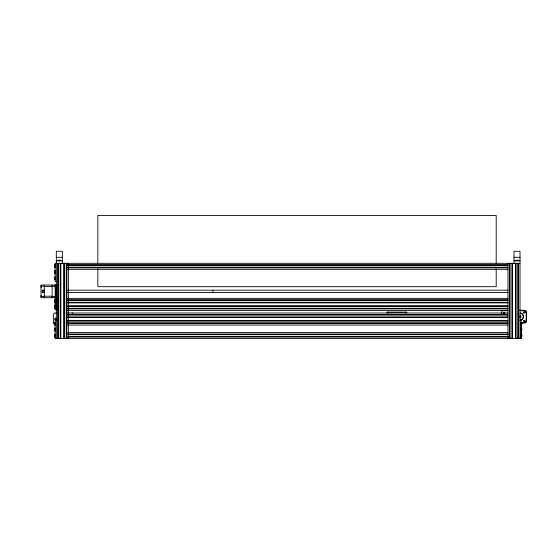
<?xml version="1.0" encoding="UTF-8"?>
<svg xmlns="http://www.w3.org/2000/svg" width="554" height="554" viewBox="0 0 554 554"><rect width="100%" height="100%" fill="white"/><g stroke="black" fill="none" stroke-linecap="round" stroke-linejoin="round"><path stroke-width="0.83" d="M55.227 302.477L55.227 309.707L55.158 285.061M55.227 300.774L55.227 297.366M55.227 285.525L55.227 285.033L55.227 285.67M56.127 302.477L56.134 309.707L56.127 285.033L41.003 285.061L41.003 297.706L55.158 297.706M56.134 307.442L56.134 308.163L56.127 307.664M56.134 306.625L56.134 306.75M56.134 301.078L56.134 300.296L56.134 300.746M56.134 292.9L56.134 296.542L56.127 293.682M56.127 289.098L56.127 286.3M56.127 285.192L56.134 301.937M54.77 302.809L54.791 301.75L54.777 302.629M54.714 300.822L54.687 302.588L54.701 301.521M55.061 307.733L55.081 306.348M55.137 302.775L55.171 300.51M55.227 308.142L55.227 307.664M55.227 306.355L55.227 306.75M56.737 307.719L56.75 306.66M54.659 273.461C54.673 266.592 54.901 276.231 54.652 272.942M54.673 278.392C54.874 274.978 54.569 280.379 54.777 278.032M54.77 273.323L54.673 271.28M54.777 278.385L54.749 279.749L54.666 277.873M54.777 272.713L54.777 272.36M54.666 335.745C54.77 340.357 54.742 331.347 54.673 335.696M54.659 335.426L54.652 334.99M54.687 330.108L54.673 329.678C55.033 332.573 54.527 324.228 54.777 330.226M54.659 329.401C54.804 325.828 54.645 333.335 54.659 329.796M54.735 334.879L54.673 335.302L54.687 334.526M55.095 272.381L55.102 272.028M55.095 266.356L55.109 265.761M55.095 278.399L55.109 277.602L55.123 278.323M55.109 335.364L55.123 334.256M55.109 329.339L55.123 328.231M521.203 335.572L521.238 334.381M521.203 323.522L521.21 322.567M521.57 335.218L521.57 335.572L521.577 334.63M521.522 336.569L521.529 336.971L521.487 334.436M521.66 329.256C521.543 333.743 521.646 326.908 521.681 329.672M54.666 336.084L54.666 335.038L54.673 335.426M54.68 330.343L54.735 330.773L54.68 328.792M54.659 272.236L54.659 272.111M54.659 267.443L54.673 266.481M54.659 266.218L54.652 265.207M54.659 278.26L54.68 277.409M54.742 273.551L54.673 272.506M54.735 265.678L54.749 267.707L54.756 264.992L54.673 266.606M55.109 272.18L55.095 270.954M55.109 266.162L55.102 264.978L55.116 265.906M55.109 278.205L55.102 277.021L55.116 277.956M521.203 329.194L521.224 328.183L521.245 328.854M521.577 322.567L521.674 324.609M521.605 330.212C521.674 327.241 521.473 331.617 521.612 330.565M521.57 329.194L521.577 328.501M521.681 323.647L521.612 324.699L521.501 322.885M521.667 323.384L521.667 322.726M521.681 335.696L521.612 336.742L521.591 335.752M521.667 335.426L521.598 334.381M54.659 272.374L54.68 271.571M54.735 271.363C54.728 269.874 54.624 274.237 54.673 272.367M54.673 329.803L54.666 329.09M54.659 329.166L54.659 329.533M54.652 324.665L54.659 324.138M54.659 324.021L54.673 323.114M54.652 336.707L54.749 334.249L54.673 335.482M54.666 329.99L54.666 329.021M54.673 323.439L54.777 322.213L54.735 324.928L54.666 323.702M54.77 336.527L54.673 335.094L54.673 336.015M55.123 328.889L55.095 330.953L55.116 329.789M55.116 330.267L55.109 329.533L55.123 330.89M55.095 324.935L55.123 323.377M55.109 335.932L55.109 336.347L55.116 336.001M55.109 335.184L55.123 334.914M521.667 335.565L521.688 334.761M521.681 335.558L521.577 336.742M54.714 301.196L54.721 300.261L54.708 301.328M54.68 322.774L54.673 323.003M54.735 336.784L54.666 335.869M54.68 334.817L54.756 334.256L54.763 335.274M54.777 328.425L54.673 329.457M55.518 307.602L55.532 306.494L54.624 306.48L55.532 306.494C53.87 307.525 54.957 304.527 54.624 306.937M54.659 278.53L54.666 279.521L54.659 278.655M54.673 272.575L54.666 271.848L54.673 272.236M54.617 307.131L54.604 308.197L54.617 307.262L55.822 307.082M55.109 272L55.102 271.003L55.123 272.499M54.804 301.113L54.811 300.22L54.804 300.774M55.068 307.2L55.054 308.246L55.088 305.829L55.075 306.881M54.77 336.742L54.666 335.876L54.735 336.23M55.109 324.332L55.116 323.778L55.095 324.886L55.109 324.471M521.688 322.712L521.577 324.692M521.681 323.778L521.674 322.996L521.681 323.377M521.681 335.426L521.695 334.99L521.674 336.652M54.611 307.636L54.624 306.431M54.701 307.754L54.701 307.359L54.687 308.239L54.701 307.685M54.798 301.099L54.804 300.704M54.763 334.928L54.742 336.576M55.095 336.977L55.123 335.239M54.735 324.748L54.68 324.319M54.666 277.942L54.735 277.028L54.77 279.292M54.68 273.164L54.756 273.676L54.68 273.302M521.238 324.471L521.162 324.935M521.238 330.489L521.224 335.149M56.321 320.524L55.123 320.524L55.123 338.591L521.224 338.591L521.238 336.513M521.591 329.457L521.598 328.363M521.688 328.557L521.667 329.408L521.605 328.854M521.688 330.336L521.584 330.897L521.522 330.544M54.659 330.115L54.756 330.897L54.659 329.672M54.77 324.692L54.742 324.471M54.687 273.447L54.659 272.506M55.123 267L55.109 267.658M55.109 272.755L55.116 273.122L55.109 272.568M55.109 279.708L55.095 277.028M55.116 273.724L55.102 273.053M55.123 279.119L55.116 278.136M521.224 330.842L521.21 330.503M521.674 330.669L521.667 329.678M55.601 301.992L55.912 301.473M503.669 313.335L504.59 313.003M56.321 302.879L56.924 302.276M56.321 308.897L56.924 308.294M58.433 337.988L57.831 338.591L57.831 263.316M64.451 337.988L63.849 338.591L63.849 263.316M67.768 334.671L68.371 334.069L507.907 334.076M507.976 337.088L508.579 336.486M524.756 322.954L526.258 321.452M510.082 337.988L509.479 338.591L509.479 263.316M516.106 337.988L515.504 338.591L515.504 263.316M56.778 298.703L56.778 299.222M56.778 309.541L56.778 310.06M57.138 338.203L56.716 338.203M508.787 338.203L508.364 338.203M519.631 338.203L519.202 338.203M67.844 333.466L67.844 332.885M518.274 260.733L515.608 260.768L516.003 260.768M517.935 260.29L517.097 260.29L518.315 260.366L517.519 260.297M59.548 260.297L60.414 260.283L58.918 260.304M60.248 260.74C61.549 260.699 57.048 260.768 58.336 260.768M58.724 260.304L57.935 260.408L60.642 260.366L58.932 260.401M517.311 260.387L515.608 260.408L517.921 260.366M56.321 257.298L62.346 257.298M513.994 257.298L520.019 257.298M56.321 260.768L62.346 260.768M513.994 260.768L520.019 260.768M520.019 263.316L55.123 263.316L55.123 281.384L56.321 281.384M67.54 264.826L507.942 264.826M67.54 265.124L507.942 265.124M67.54 265.428L507.942 265.428M67.54 267.229L507.942 267.229M67.54 267.831L507.942 267.831M67.54 269.341L507.942 269.341M41.003 286.266L44.32 286.266M52.145 286.266L55.158 286.266M44.32 286.57L52.145 286.57M44.32 290.178L42.208 290.178L42.208 292.588L44.32 292.588M67.574 290.178L507.976 290.178M67.574 292.588L507.976 292.588M44.32 296.203L52.145 296.203M41.003 296.501L44.32 296.501M52.145 296.501L55.158 296.501M67.54 298.357L507.942 298.357M67.54 299.866L507.942 299.866M67.54 300.164L507.942 300.164M67.54 300.469L507.942 300.469M67.54 302.276L507.942 302.276M67.54 302.574L507.942 302.574M67.54 302.879L507.942 302.879M67.54 305.884L507.942 305.884M67.54 306.189L507.942 306.189M67.54 306.487L507.942 306.487M67.54 308.294L507.942 308.294M67.54 308.897L507.942 308.897M519.534 310.157L521.141 310.309M519.534 310.309L525.053 310.309L526.258 311.514L526.258 321.749L525.053 322.954L520.739 322.954M67.54 310.406L507.942 310.406M508.032 310.725L502.887 310.725A1.281 1.281 0 0 0 501.605 312.006L501.605 313.702M520.033 310.725L525.178 310.725A1.281 1.281 0 0 1 526.3 311.999L526.3 321.334A1.281 1.281 0 0 1 525.185 322.601L520.76 322.615M525.012 311.999L526.3 311.999M56.577 312.962L54.285 313.079L53.371 314.27L53.371 323.432L54.541 324.706M67.54 312.996L507.942 312.996M67.54 314.506L507.942 314.506M67.54 315.108L507.942 315.108M519.936 316.632L520.691 316.632A0.755 0.755 0 0 1 519.936 317.387M67.54 316.916L507.942 316.916M67.54 317.518L507.942 317.518M67.54 320.524L507.942 320.524M519.936 320.524L521.141 320.524L521.141 338.591M67.54 321.126L507.942 321.126M67.54 322.934L507.942 322.934M67.54 323.238L507.942 323.238M67.54 323.536L507.942 323.536M67.54 325.046L507.942 325.046M68.371 332.573L507.907 332.573M68.371 334.381L507.907 334.381M68.371 334.678L507.907 334.678M68.371 336.486L507.907 336.486M507.907 337.088L68.371 337.088L67.768 336.472M72.027 312.962L72.941 313.273M503.835 312.996L504.389 313.052M67.844 337.698L68.024 338.141L67.553 338.203M524.922 320.981C523.267 320.503 525.067 322.788 524.998 321.078M524.756 310.309L526.258 311.819M517.914 337.988L518.516 338.591L518.516 263.316M507.976 334.076L508.579 334.678M511.889 337.988L512.492 338.591L512.492 263.316M56.321 299.866L56.924 300.469M56.321 305.884L56.924 306.487M66.258 337.988L66.861 338.591L66.861 263.316M60.241 337.988L60.843 338.591L60.843 263.316M523.419 312.968C526.071 313.481 524.34 309.589 523.419 312.968M521.162 324.886L521.141 323.217L521.148 323.917M55.123 265.595L55.116 267.104L55.109 266.55M55.116 271.931L55.109 271.557L55.123 272.693M521.688 334.581L521.598 336.133L521.667 335.696M54.666 266.855L54.673 265.892M521.667 323.778L521.681 323.01L521.598 324.09L521.667 323.654M521.127 322.823L521.134 323.384L521.12 322.269M521.12 328.245L521.148 330.136M54.687 267.388L54.652 265.505M521.577 322.587C521.48 321.382 521.577 326.008 521.605 324.554M521.577 328.612L521.515 329.935M521.584 329.069L521.598 330.115M521.598 336.119L521.501 334.928M521.127 334.443L521.148 335.98M54.742 267.527L54.735 264.985L54.652 265.324M54.652 271.335L54.68 273.115M54.673 278.794L54.777 279.694L54.687 279.313M521.494 322.608L521.584 323.003M521.605 324.374L521.522 324.526M521.598 329.962L521.681 329.166M521.598 330.046L521.501 328.91M521.494 334.651L521.584 335.246M521.605 336.416L521.522 336.79M521.162 330.551L521.162 330.904L521.141 329.796M521.134 335.087L521.134 335.433M521.148 336.153L521.134 335.281M521.162 336.576L521.162 336.929L521.141 335.821M54.77 271.197L54.673 272.838M521.494 322.899L521.598 324.069M54.749 271.633L54.763 273.004M54.749 277.658L54.763 279.022M521.598 335.869L521.681 335.191M521.134 329.256L521.148 329.942M55.123 266.481L55.095 264.985M521.57 323.875L521.681 323.148M54.735 265.124L54.777 267.651L54.659 266.488M54.68 279.133L54.777 279.507M521.605 328.577L521.681 329.401M54.68 265.546L54.673 266.211M54.77 328.868L54.777 329.547M54.659 335.696L54.652 336.119M55.095 335.551L55.102 335.904M54.777 277.706L54.673 278.253M56.127 286.314L56.134 289.16M521.224 323.107L521.224 329.131M520.019 338.591L520.019 251.274L513.994 251.274L513.994 263.316M518.212 263.316L518.212 338.591M517.914 263.316L517.914 338.591M516.106 263.316L516.106 338.591M511.889 263.316L511.889 338.591M510.082 263.316L510.082 338.591M507.976 263.316L507.976 338.591M496.197 263.129L496.197 215.409L97.836 215.409L97.836 263.129M496.197 268.662L496.197 286.688L97.836 286.688L97.836 268.662M406.761 312.996L406.761 312.096L387.045 312.096L387.038 312.996M405.743 312.096L405.743 312.996M388.056 312.096L388.056 312.996M212.937 290.635L212.937 292.138M68.371 263.316L68.371 338.591M66.563 263.316L66.563 338.591M66.258 263.316L66.258 338.591M64.451 263.316L64.451 338.591M64.153 263.316L64.153 338.591M62.346 263.316L62.346 251.274L56.321 251.274L56.321 338.591M60.538 263.316L60.538 338.591M60.241 263.316L60.241 338.591M58.433 263.316L58.433 338.591M58.128 263.316L58.128 338.591M55.76 288.073L55.76 294.7M52.145 285.061L52.145 297.706M44.32 285.061L44.32 297.706M41.155 285.968L41.155 287.471M41.155 295.296L41.155 296.805M520.351 312.934A3.767 3.767 0 0 1 520.435 320.392M503.198 313.384A0.921 0.921 0 0 1 504.895 313.239M503.558 313.273A0.755 0.755 0 0 1 504.86 313.28M519.936 313.322A3.31 3.31 0 0 1 523.246 316.632A3.31 3.31 0 0 1 519.936 319.949M519.936 315.579A1.053 1.053 0 0 1 520.989 316.632A1.053 1.053 0 0 1 519.936 317.684M519.936 315.884A0.755 0.755 0 0 1 520.691 316.632M54.811 300.033L54.721 300.483L54.811 300.033M55.102 336.79L55.109 335.752L55.102 336.79M54.728 305.829L54.714 306.722L54.721 305.822M524.167 311.847C524.693 313.536 525.517 310.739 524.167 311.847M525.019 321.348C523.038 323.176 522.948 317.664 525.019 321.348M43.988 290.511L42.54 290.511L42.54 292.256L43.988 292.256L43.988 290.511M54.929 319.346A0.769 0.769 0 0 0 56.21 318.986A0.769 0.769 0 0 0 55.255 318.058A0.769 0.769 0 0 0 54.929 319.346"/></g></svg>
